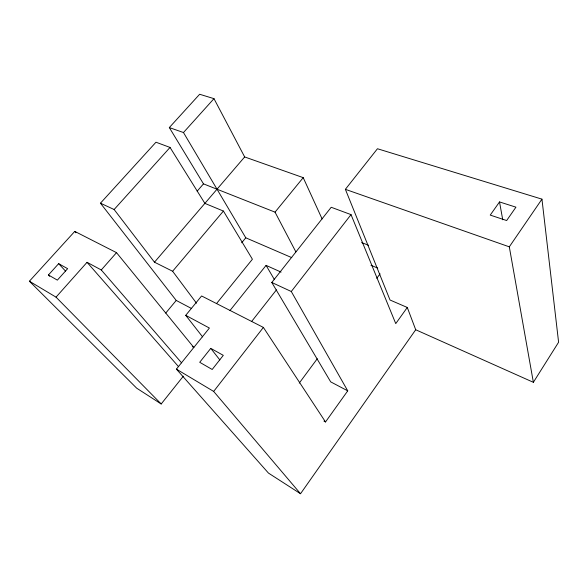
<?xml version="1.0" encoding="UTF-8"?>
<svg xmlns="http://www.w3.org/2000/svg" width="588" height="588" viewBox="0 0 588 588"><rect width="100%" height="100%" fill="white"/><g stroke="black" fill="none" stroke-linecap="round" stroke-linejoin="round"><path stroke-width="0.88" d="M533.367 382.31L558.6 342.231L541.952 199.148L377.452 148.742L345.376 189.329L390.035 300.02L407.286 307.465L415.709 329.75L533.367 382.31L509.304 246.835L541.952 199.148M407.286 307.465L395.753 323.613L351.021 214.62L331.206 207.27L271.788 282.483L291.288 291.508L347.736 390.851L325.517 421.964L263.38 327.42L201.596 295.962L185.727 315.33L209.401 328.045L176.407 369.139L268.451 473.075L300.527 493.736L415.709 329.75M499.521 201.934L490.238 215.098L506.65 220.537L515.941 207.167L499.521 201.934L502.74 219.787M299.255 383.089L317.277 358.731M376.79 278.264L380.069 273.839M300.527 493.736L213.664 391.424L263.38 327.42M291.288 291.508L351.021 214.62M251.605 321.511L276.463 289.847M210.769 348.368L199.714 362.281L212.187 369.477L223.293 355.343L210.769 348.368L219.824 359.907M192.305 346.633L193.878 347.523L116.512 252.649L74.772 231.393L29.4 281.218L136.695 388.19L161.193 403.971L183.331 376.188M229.996 310.508L266.085 265.379L281.071 272.104M216.641 303.437L252.406 259.234L223.418 211.063L204.881 203.382L170.042 147.441L155.974 142.215L100.452 203.191L176.224 300.439L191.644 308.568M275.037 212.15L303.217 177.649L244.659 156.945L213.981 98.652L199.648 94.264L169.315 127.567L203.485 183.868L275.037 212.15L295.867 251.877M241.697 242.77L245.777 237.802L183.471 132.535L169.315 127.567M165.743 313.066L176.224 300.439M100.452 203.191L114.131 209.519L154.482 262.204L172.622 271.252L223.418 211.063M154.482 262.204L244.659 156.945M197.164 191.166L203.485 183.868M29.4 281.218L56.029 297.146L87.046 262.307L101.276 269.958L116.512 252.649M114.131 209.519L170.042 147.441M183.471 132.535L213.981 98.652M48.429 274.978L58.646 263.667L67.642 268.672L57.359 280.131L48.429 274.978L49.686 276.286M345.376 189.329L509.304 246.835M361.605 242.557L368.433 245.233M370.991 265.328L377.739 268.077M245.777 237.802L291.766 257.64M347.736 390.851L330.684 381.862L271.788 282.483M323.929 421.067L325.517 421.964M176.407 369.139L213.664 391.424M56.029 297.146L161.193 403.971M58.646 263.667L65.503 271.075M87.046 262.307L178.377 366.464M101.276 269.958L181.574 362.855M74.772 231.393L75.962 232.789M185.727 315.33L202.595 336.873M172.622 271.252L196.495 303.202M266.085 265.379L274.206 279.256M303.217 177.649L322.106 218.934"/></g></svg>
